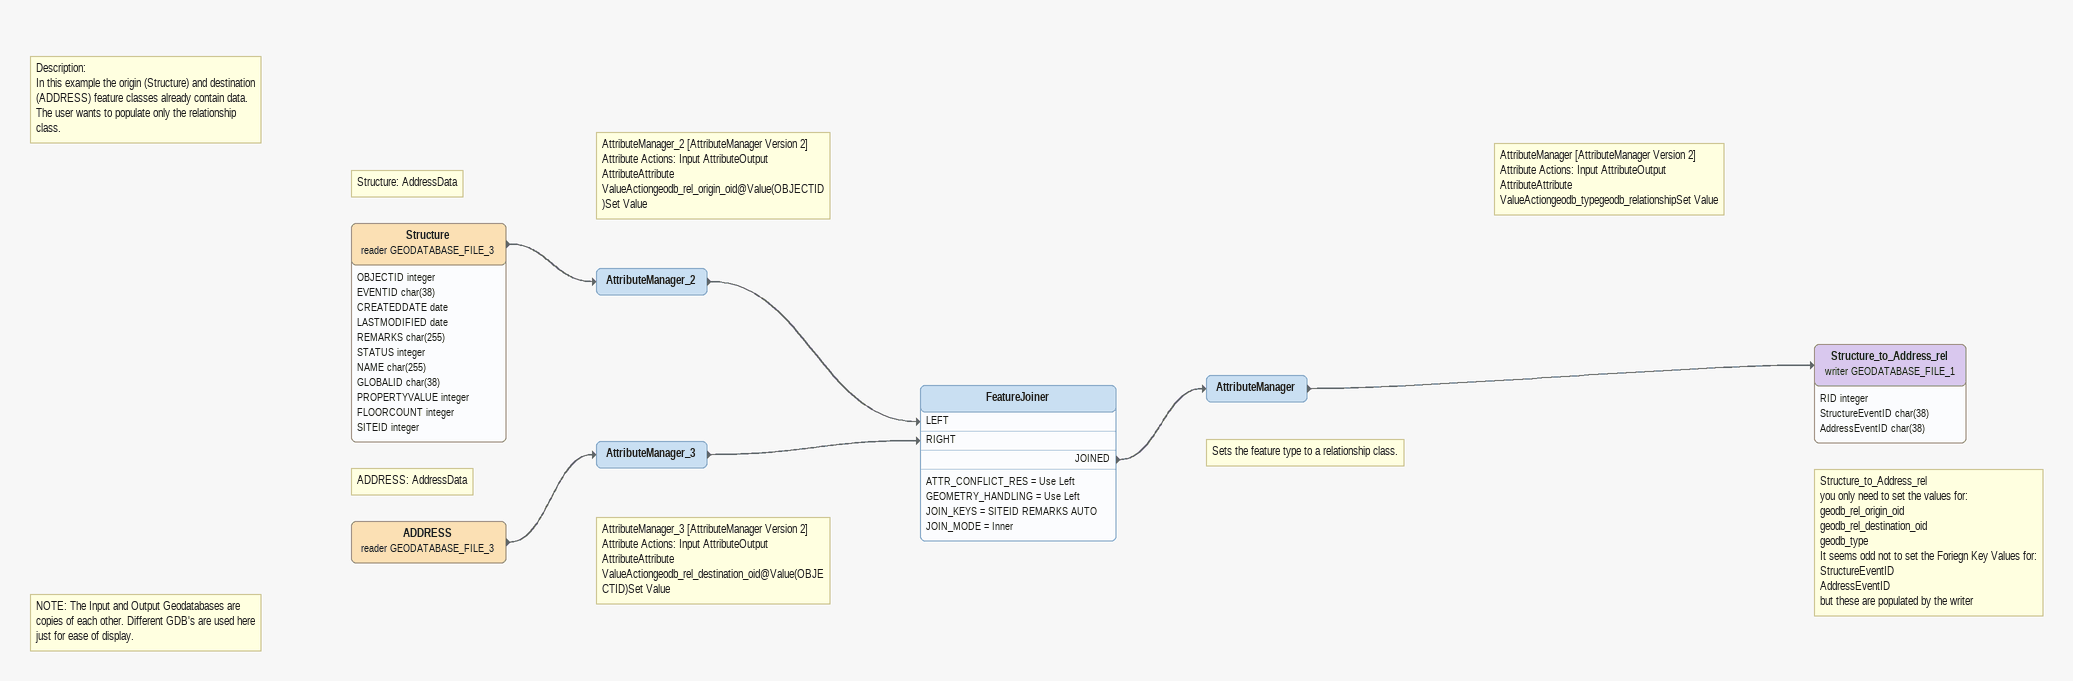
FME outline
Note: Description: / In this example the origin (Structure) and destination (ADDRESS) feature classes already contain data. The user wants to populate only the relationship class.
Note: Structure: AddressData
Structure (reader GEODATABASE_FILE_3)
    attributes: OBJECTID integer, EVENTID char(38), CREATEDDATE date, LASTMODIFIED date, REMARKS char(255), STATUS integer, NAME char(255), GLOBALID char(38), PROPERTYVALUE integer, FLOORCOUNT integer, SITEID integer
    -> AttributeManager_2
Note: AttributeManager_2 [AttributeManager Version 2] / Attribute Actions: Input AttributeOutput AttributeAttribute ValueActiongeodb_rel_origin_oid@Value(OBJECTID)Set Value
AttributeManager_2
    -> FeatureJoiner [LEFT]
Note: NOTE: The Input and Output Geodatabases are copies of each other. Different GDB's are used here just for ease of display.
Note: ADDRESS: AddressData
ADDRESS (reader GEODATABASE_FILE_3)
    -> AttributeManager_3
Note: AttributeManager_3 [AttributeManager Version 2] / Attribute Actions: Input AttributeOutput AttributeAttribute ValueActiongeodb_rel_destination_oid@Value(OBJECTID)Set Value
AttributeManager_3
    -> FeatureJoiner [RIGHT]
FeatureJoiner
    ATTR_CONFLICT_RES = Use Left
    GEOMETRY_HANDLING = Use Left
    JOIN_KEYS = SITEID REMARKS AUTO
    JOIN_MODE = Inner
    JOINED -> AttributeManager
Note: Sets the feature type to a relationship class.
Note: AttributeManager [AttributeManager Version 2] / Attribute Actions: Input AttributeOutput AttributeAttribute ValueActiongeodb_typegeodb_relationshipSet Value
AttributeManager
    -> Structure_to_Address_rel (writer GEODATABASE_FILE_1)
Note: Structure_to_Address_rel / you only need to set the values for: / geodb_rel_origin_oid / geodb_rel_destination_oid / geodb_type / It seems odd not to set the Foriegn Key Values for: / StructureEventID / AddressEventID / but these are populated by the writer
Structure_to_Address_rel (writer GEODATABASE_FILE_1)
    attributes: RID integer, StructureEventID char(38), AddressEventID char(38)
